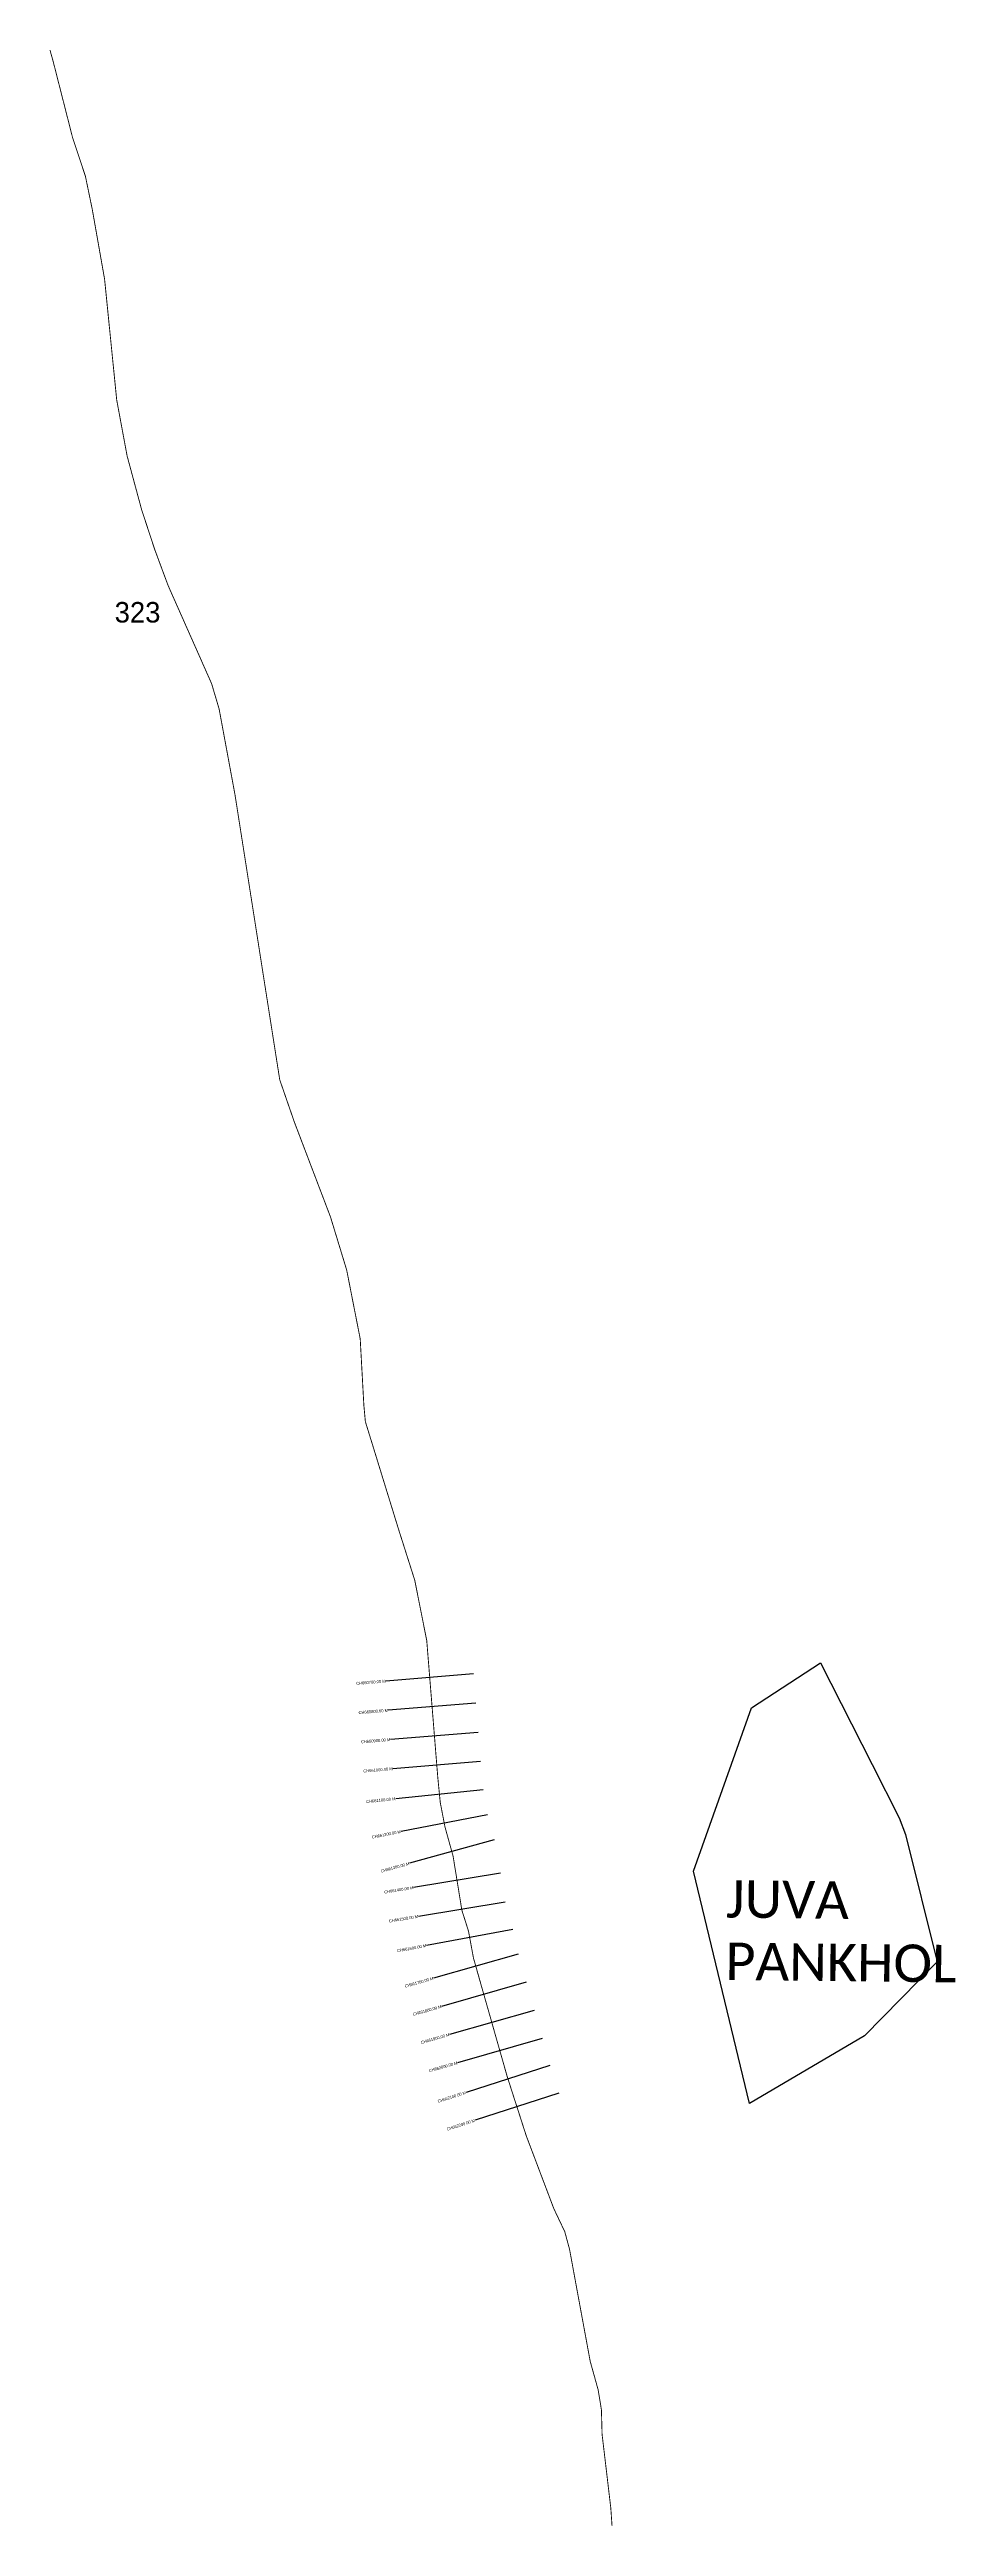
# Model space of a CAD drawing. Header units: metres. Extents: x 333202 to 336292, y 1782223 to 1790673.
import ezdxf
from ezdxf.enums import TextEntityAlignment as Align

# ---------------------------------------------------------------- set-up
doc = ezdxf.new("R2010")
doc.units = ezdxf.units.M
for name, color, linetype in [('CS', 134, 'Continuous'), ('CSMark', 6, 'Continuous'), ('NATURALLY PROTECTED', 3, 'Continuous'), ('VILLAGE NAME', 250, 'Continuous')]:
    doc.layers.add(name, color=color, linetype=linetype)

msp = doc.modelspace()

# ---------------------------------------------------------------- linework, layer by layer
at = {"color": 6}
msp.add_lwpolyline([(335596.7, 1785016.5), (335831.6, 1785169), (336008.3, 1784822.1), (336100.8, 1784640.3), (336122.1, 1784583.5), (336229.8, 1784149.4), (335981.9, 1783897.3), (335590.1, 1783666.4), (335398.3, 1784458.4), (335596.7, 1785016.5)], dxfattribs=at)
at = {"layer": 'CS'}
for p, q in [((334648.1, 1785131.5), (334349.1, 1785107.4)), ((334656.2, 1785031.9), (334357.2, 1785007.7)), ((334664.2, 1784932.2), (334365.2, 1784908)), ((334672.3, 1784832.5), (334373.3, 1784808.4)), ((334681.2, 1784735.7), (334382.6, 1784706)), ((334695.6, 1784650.5), (334400.9, 1784594)), ((334718.5, 1784565.9), (334429.5, 1784485.5)), ((334739.9, 1784451.5), (334443.7, 1784403.3)), ((334755.9, 1784352.8), (334459.8, 1784304.6)), ((334782.5, 1784259.8), (334487.5, 1784205.3)), ((334800, 1784175.9), (334511.5, 1784093.8)), ((334827.4, 1784079.7), (334538.8, 1783997.6)), ((334854.7, 1783983.5), (334566.2, 1783901.4)), ((334882.1, 1783887.4), (334593.6, 1783805.2)), ((334908.2, 1783796.2), (334622.7, 1783704.2)), ((334938.9, 1783701), (334653.3, 1783609))]:
    msp.add_line(p, q, dxfattribs=at)
at = {"layer": 'NATURALLY PROTECTED', "const_width": 3, "flags": 128}
msp.add_lwpolyline([(333203, 1790671.9), (333214, 1790632.5), (333279.6, 1790375.1), (333324, 1790241), (333347.3, 1790128.4), (333374.5, 1789974.3), (333389.4, 1789889.7), (333412.3, 1789661.6), (333430.8, 1789477.5), (333466.2, 1789287), (333515.6, 1789104.1), (333560, 1788968.8), (333606, 1788845), (333682.3, 1788672.9), (333754.4, 1788510.4), (333780.1, 1788423.8), (333834.3, 1788131.1), (333887.6, 1787791.6), (333933, 1787502), (333987, 1787158.4), (334036.7, 1787014.7), (334160.2, 1786690.4), (334215.3, 1786509.8), (334261.5, 1786274.8), (334267.7, 1786162.1), (334274, 1786047.5), (334279, 1785992.8), (334325.4, 1785842.2), (334391.1, 1785629), (334447.5, 1785451.6), (334488.5, 1785245.4), (334509, 1784991.3), (334526.2, 1784778.3), (334534.6, 1784693.2), (334550.7, 1784609.5), (334578.3, 1784510.2), (334596.2, 1784400.3), (334608.3, 1784325.7), (334631, 1784253.9), (334648, 1784161.9), (334717.8, 1783916.8), (334763.2, 1783757.3), (334827.9, 1783556.2), (334921.9, 1783307.8), (334959.5, 1783228.6), (334975.8, 1783168.2), (334999.8, 1783037.7), (335046.2, 1782786.5), (335073.3, 1782689.3), (335084.5, 1782621), (335086.7, 1782537.6), (335103, 1782400.2), (335116.5, 1782285.6), (335120.7, 1782224.6)], dxfattribs=at)

# ---------------------------------------------------------------- texts
at = {"insert": (333423.7, 1788788.6), "char_height": 70, "attachment_point": 1}
msp.add_mtext_dynamic_manual_height_columns('323', width=95.172, gutter_width=1, heights=[0], dxfattribs=at)
at = {"layer": 'CSMark'}
for s, rotation, p in [('CH660700.00 M', 4.61756, (334348.1, 1785107.3)), ('CH660800.00 M', 4.61756, (334356.2, 1785007.6)), ('CH660900.00 M', 4.61756, (334364.2, 1784908)), ('CH661000.00 M', 4.61756, (334372.3, 1784808.3)), ('CH661100.00 M', 5.68531, (334381.6, 1784705.9)), ('CH661200.00 M', 10.85671, (334400, 1784593.8)), ('CH661300.00 M', 15.54023, (334428.5, 1784485.2)), ('CH661400.00 M', 9.24091, (334442.8, 1784403.1)), ('CH661500.00 M', 9.24091, (334458.8, 1784304.4)), ('CH661600.00 M', 10.45766, (334486.5, 1784205.2)), ('CH661700.00 M', 15.8864, (334510.5, 1784093.5)), ('CH661800.00 M', 15.8864, (334537.9, 1783997.3)), ('CH661900.00 M', 15.8864, (334565.2, 1783901.2)), ('CH662000.00 M', 15.8864, (334592.6, 1783805)), ('CH662100.00 M', 17.84665, (334621.7, 1783703.9)), ('CH662200.00 M', 17.84665, (334652.4, 1783608.7))]:
    msp.add_text(s, height=10, rotation=rotation, dxfattribs=at).set_placement(p, align=Align.MIDDLE_RIGHT)
at = {"layer": 'VILLAGE NAME', "insert": (335510.5, 1784428.1), "char_height": 127.606, "attachment_point": 1, "rotation": 359.37415}
msp.add_mtext_dynamic_manual_height_columns('{\\fCalibri|b0|i0|c0|p34;JUVA PANKHOL}', width=785.058, gutter_width=638, heights=[0], dxfattribs=at)

doc.saveas('drawing.dxf')
